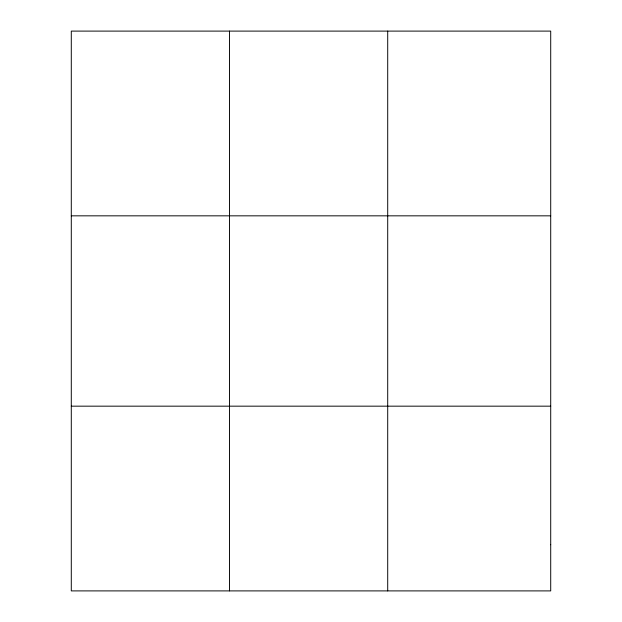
<?xml version="1.0" encoding="UTF-8"?>
<svg xmlns="http://www.w3.org/2000/svg" width="622" height="622" viewBox="0 0 622 622"><rect width="100%" height="100%" fill="white"/><g stroke="black" fill="none" stroke-linecap="round" stroke-linejoin="round"><path stroke-width="0.93" d="M229.495 590.9L229.495 31.1M387.708 590.9L387.708 31.1M71.289 215.834L550.711 215.834M71.289 406.166L550.711 406.166M550.711 544.716L550.711 590.9L71.289 590.9L71.289 31.1L550.711 31.1L550.711 544.716"/></g></svg>
